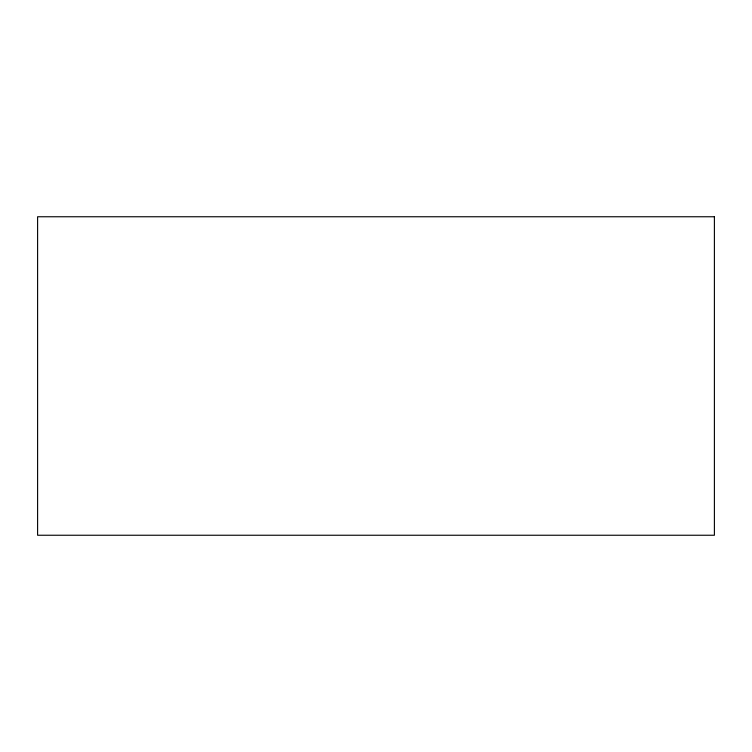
<?xml version="1.0" encoding="UTF-8"?>
<svg xmlns="http://www.w3.org/2000/svg" width="752" height="752" viewBox="0 0 752 752"><rect width="100%" height="100%" fill="white"/><g stroke="black" fill="none" stroke-linecap="round" stroke-linejoin="round"><path stroke-width="1.13" d="M714.4 216.755L37.6 216.755L37.6 535.245L714.4 535.245L714.4 216.755"/></g></svg>
